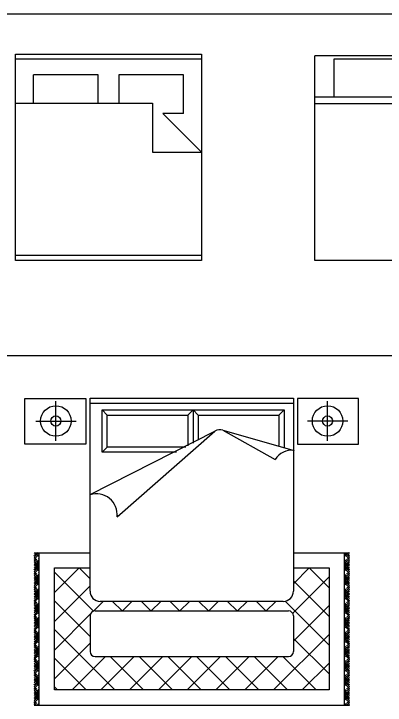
# Model space of a CAD drawing. Header units: millimetres. Extents: x 1787 to 68324, y 1435 to 30835.
# Drawn here: x 9544 to 13195, y 14140 to 20942 of the extents above; entities that cross this region are included whole.
import ezdxf

# ---------------------------------------------------------------- set-up
doc = ezdxf.new("R2010")
doc.units = ezdxf.units.MM
doc.layers.add('www.cad-blocks.net', color=7, linetype='Continuous')

# ---------------------------------------------------------------- blocks, each defined once
blk = doc.blocks.new('A$C4CB008C5')
for p, q in [((0, 3.0188), (0.6, 3.0188)), ((0, 2.5688), (0, 3.0188)), ((0.6, 3.0188), (0.6, 2.5688)), ((0.6397, 1.1213), (0.6397, 3.0213)), ((0.6397, 3.0213), (2.6397, 3.0213)), ((2.6397, 3.0213), (2.6397, 1.1213)), ((3.2794, 3.0188), (2.6794, 3.0188)), ((2.6794, 3.0188), (2.6794, 2.5688)), ((3.2794, 2.5688), (3.2794, 3.0188)), ((0.3042, 2.5999), (0.3042, 2.9921)), ((0.6397, 2.9713), (2.6397, 2.9713)), ((2.9753, 2.5999), (2.9753, 2.9921)), ((0.7588, 2.9048), (2.5468, 2.9048)), ((0.7588, 2.4886), (0.7588, 2.9048)), ((0.7588, 2.9048), (0.8088, 2.8548)), ((1.6028, 2.8548), (1.6528, 2.9048)), ((1.6528, 2.9048), (1.6528, 2.5791)), ((1.6528, 2.9048), (1.7028, 2.8548)), ((2.4968, 2.8548), (2.5468, 2.9048)), ((2.5468, 2.9048), (2.5468, 2.5398)), ((0.1057, 2.796), (0.5033, 2.796)), ((0.8088, 2.8548), (1.6028, 2.8548)), ((0.8088, 2.5386), (0.8088, 2.8548)), ((1.6028, 2.8548), (1.6028, 2.5513)), ((1.7028, 2.8548), (1.7028, 2.6069)), ((1.7028, 2.8548), (2.4968, 2.8548)), ((2.4968, 2.8548), (2.4968, 2.5563)), ((3.1738, 2.796), (2.7761, 2.796)), ((0.6397, 2.0713), (1.866, 2.6977)), ((0.9063, 1.8539), (1.866, 2.6977)), ((1.946, 2.7052), (2.6461, 2.507)), ((1.946, 2.7052), (2.4598, 2.4178)), ((0.6, 2.5688), (0, 2.5688)), ((0.8088, 2.5386), (0.7588, 2.4886)), ((1.58, 2.5386), (0.8088, 2.5386)), ((2.6794, 2.5688), (3.2794, 2.5688)), ((1.4901, 2.4886), (0.7588, 2.4886)), ((0.9071, 1.8666), (0.9192, 1.8666)), ((0.0897, 1.5), (0.6397, 1.5)), ((0.0897, 1.491), (0.0987, 1.5)), ((0.0897, 1.4733), (0.1164, 1.5)), ((0.0897, 1.4557), (0.1341, 1.5)), ((0.1397, 1.4778), (0.1175, 1.5)), ((0.1397, 1.4955), (0.1352, 1.5)), ((0.1397, 0), (0.1397, 1.5)), ((2.6397, 1.5), (3.1897, 1.5)), ((3.1397, 1.4955), (3.1442, 1.5)), ((3.1397, 1.4778), (3.1619, 1.5)), ((3.1397, 1.5), (3.1397, 0)), ((3.1897, 1.4557), (3.1454, 1.5)), ((3.1897, 1.4733), (3.163, 1.5)), ((3.1897, 1.491), (3.1807, 1.5)), ((0.0904, 1.4741), (0.0897, 1.4748)), ((0.0897, 1.438), (0.1258, 1.4741)), ((0.117, 1.4299), (0.0897, 1.4571)), ((0.1397, 1.3894), (0.0897, 1.4394)), ((0.0897, 1.4203), (0.0993, 1.4299)), ((0.1397, 1.4602), (0.1081, 1.4917)), ((0.117, 1.4122), (0.1397, 1.4349)), ((0.1397, 1.4425), (0.1346, 1.4475)), ((3.1397, 1.4602), (3.1713, 1.4917)), ((3.1397, 1.4425), (3.1448, 1.4475)), ((3.1397, 1.3894), (3.1897, 1.4394)), ((3.1625, 1.4122), (3.1397, 1.4349)), ((3.1897, 1.438), (3.1536, 1.4741)), ((3.1625, 1.4299), (3.1897, 1.4571)), ((3.1897, 1.4203), (3.1801, 1.4299)), ((3.189, 1.4741), (3.1897, 1.4748)), ((0.1397, 1.3718), (0.0897, 1.4218)), ((0.1397, 1.3541), (0.0897, 1.4041)), ((0.0897, 1.3496), (0.1397, 1.3996)), ((0.1397, 1.3364), (0.0897, 1.3864)), ((0.0897, 1.3319), (0.1397, 1.3819)), ((0.0897, 1.3142), (0.1397, 1.3642)), ((0.0904, 1.368), (0.1397, 1.4173)), ((3.1397, 1.3718), (3.1897, 1.4218)), ((3.189, 1.368), (3.1397, 1.4173)), ((3.1397, 1.3541), (3.1897, 1.4041)), ((3.1897, 1.3496), (3.1397, 1.3996)), ((3.1397, 1.3364), (3.1897, 1.3864)), ((3.1897, 1.3319), (3.1397, 1.3819)), ((3.1897, 1.3142), (3.1397, 1.3642)), ((0.0904, 1.3326), (0.0897, 1.3334)), ((0.0897, 1.2966), (0.1258, 1.3326)), ((0.117, 1.2885), (0.0897, 1.3157)), ((0.1397, 1.248), (0.0897, 1.298)), ((0.1397, 1.3187), (0.1081, 1.3503)), ((0.117, 1.2708), (0.1397, 1.2935)), ((0.1397, 1.3011), (0.1346, 1.3061)), ((0.2897, 1.1076), (0.5321, 1.35)), ((0.2897, 0.15), (0.2897, 1.35)), ((0.2897, 1.35), (0.6397, 1.35)), ((0.6743, 0.9255), (0.2897, 1.3102)), ((0.6397, 1.243), (0.5327, 1.35)), ((2.6397, 1.1949), (2.7948, 1.35)), ((2.6397, 1.35), (2.9897, 1.35)), ((2.9897, 1.1557), (2.7955, 1.35)), ((2.9897, 1.35), (2.9897, 0.15)), ((3.1397, 1.3187), (3.1713, 1.3503)), ((3.1397, 1.3011), (3.1448, 1.3061)), ((3.1397, 1.248), (3.1897, 1.298)), ((3.1625, 1.2708), (3.1397, 1.2935)), ((3.1897, 1.2966), (3.1536, 1.3326)), ((3.1625, 1.2885), (3.1897, 1.3157)), ((3.189, 1.3326), (3.1897, 1.3334)), ((0.0897, 1.2789), (0.0993, 1.2885)), ((0.1397, 1.2303), (0.0897, 1.2803)), ((0.1397, 1.2127), (0.0897, 1.2627)), ((0.0897, 1.2082), (0.1397, 1.2582)), ((0.1397, 1.195), (0.0897, 1.245)), ((0.0897, 1.1905), (0.1397, 1.2405)), ((0.0904, 1.2266), (0.1397, 1.2758)), ((2.6321, 0.9045), (2.9897, 1.2621)), ((3.1397, 1.2303), (3.1897, 1.2803)), ((3.189, 1.2266), (3.1397, 1.2758)), ((3.1397, 1.2127), (3.1897, 1.2627)), ((3.1897, 1.2082), (3.1397, 1.2582)), ((3.1397, 1.195), (3.1897, 1.245)), ((3.1897, 1.1905), (3.1397, 1.2405)), ((3.1897, 1.2789), (3.1801, 1.2885)), ((0.0897, 1.1728), (0.1397, 1.2228)), ((0.0904, 1.1912), (0.0897, 1.192)), ((0.0897, 1.1551), (0.1258, 1.1912)), ((0.117, 1.147), (0.0897, 1.1743)), ((0.1397, 1.1066), (0.0897, 1.1566)), ((0.1397, 1.1773), (0.1081, 1.2089)), ((0.1397, 1.1596), (0.1346, 1.1647)), ((0.2897, 0.8248), (0.6397, 1.1748)), ((2.9897, 0.8729), (2.6397, 1.2229)), ((3.1897, 1.1728), (3.1397, 1.2228)), ((3.1397, 1.1773), (3.1713, 1.2089)), ((3.1397, 1.1596), (3.1448, 1.1647)), ((3.1397, 1.1066), (3.1897, 1.1566)), ((3.1897, 1.1551), (3.1536, 1.1912)), ((3.1625, 1.147), (3.1897, 1.1743)), ((3.189, 1.1912), (3.1897, 1.192)), ((0.0897, 1.1375), (0.0993, 1.147)), ((0.1397, 1.0889), (0.0897, 1.1389)), ((0.1397, 1.0712), (0.0897, 1.1212)), ((0.0897, 1.0667), (0.1397, 1.1167)), ((0.1397, 1.0536), (0.0897, 1.1036)), ((0.0897, 1.0491), (0.1397, 1.0991)), ((0.0904, 1.0852), (0.1397, 1.1344)), ((0.117, 1.1294), (0.1397, 1.1521)), ((3.1625, 1.1294), (3.1397, 1.1521)), ((3.1397, 1.0889), (3.1897, 1.1389)), ((3.189, 1.0852), (3.1397, 1.1344)), ((3.1397, 1.0712), (3.1897, 1.1212)), ((3.1897, 1.0667), (3.1397, 1.1167)), ((3.1397, 1.0536), (3.1897, 1.1036)), ((3.1897, 1.0491), (3.1397, 1.0991)), ((3.1897, 1.1375), (3.1801, 1.147)), ((0.0897, 1.0314), (0.1397, 1.0814)), ((0.0904, 1.0498), (0.0897, 1.0505)), ((0.0897, 1.0137), (0.1258, 1.0498)), ((0.117, 1.0056), (0.0897, 1.0329)), ((0.1397, 1.0359), (0.1081, 1.0675)), ((0.1397, 1.0182), (0.1346, 1.0233)), ((0.6397, 0.6773), (0.2897, 1.0273)), ((0.6727, 0.925), (0.769, 1.0213)), ((2.5397, 1.0213), (0.7397, 1.0213)), ((0.9548, 0.9279), (0.8614, 1.0213)), ((0.9585, 0.9279), (1.0519, 1.0213)), ((1.2376, 0.9279), (1.1443, 1.0213)), ((1.2414, 0.9279), (1.3347, 1.0213)), ((1.5205, 0.9279), (1.4271, 1.0213)), ((1.5242, 0.9279), (1.6176, 1.0213)), ((1.8033, 0.9279), (1.71, 1.0213)), ((1.8071, 0.9279), (1.9004, 1.0213)), ((2.0861, 0.9279), (1.9928, 1.0213)), ((2.0899, 0.9279), (2.1832, 1.0213)), ((2.369, 0.9279), (2.2757, 1.0213)), ((2.3727, 0.9279), (2.4661, 1.0213)), ((2.9897, 0.5901), (2.557, 1.0228)), ((3.1897, 1.0314), (3.1397, 1.0814)), ((3.1397, 1.0359), (3.1713, 1.0675)), ((3.1397, 1.0182), (3.1448, 1.0233)), ((3.1897, 1.0137), (3.1536, 1.0498)), ((3.1625, 1.0056), (3.1897, 1.0329)), ((3.189, 1.0498), (3.1897, 1.0505)), ((0.1397, 0.9652), (0.0897, 1.0152)), ((0.0897, 0.996), (0.0993, 1.0056)), ((0.1397, 0.9475), (0.0897, 0.9975)), ((0.1397, 0.9298), (0.0897, 0.9798)), ((0.0897, 0.9253), (0.1397, 0.9753)), ((0.1397, 0.9121), (0.0897, 0.9621)), ((0.0897, 0.9076), (0.1397, 0.9576)), ((0.0904, 0.9437), (0.1397, 0.993)), ((0.117, 0.9879), (0.1397, 1.0107)), ((2.6397, 0.6292), (2.9897, 0.9792)), ((3.1397, 0.9652), (3.1897, 1.0152)), ((3.1625, 0.9879), (3.1397, 1.0107)), ((3.1397, 0.9475), (3.1897, 0.9975)), ((3.189, 0.9437), (3.1397, 0.993)), ((3.1397, 0.9298), (3.1897, 0.9798)), ((3.1897, 0.9253), (3.1397, 0.9753)), ((3.1397, 0.9121), (3.1897, 0.9621)), ((3.1897, 0.9076), (3.1397, 0.9576)), ((3.1897, 0.996), (3.1801, 1.0056)), ((0.0897, 0.89), (0.1397, 0.94)), ((0.0904, 0.9084), (0.0897, 0.9091)), ((0.0897, 0.8723), (0.1258, 0.9084)), ((0.117, 0.8642), (0.0897, 0.8914)), ((0.1397, 0.8945), (0.1081, 0.9261)), ((0.2897, 0.542), (0.6427, 0.8949)), ((0.6897, 0.9279), (2.5897, 0.9279)), ((3.1897, 0.89), (3.1397, 0.94)), ((3.1397, 0.8945), (3.1713, 0.9261)), ((3.1897, 0.8723), (3.1536, 0.9084)), ((3.1625, 0.8642), (3.1897, 0.8914)), ((3.189, 0.9084), (3.1897, 0.9091)), ((0.1397, 0.8238), (0.0897, 0.8738)), ((0.0897, 0.8546), (0.0993, 0.8642)), ((0.1397, 0.8061), (0.0897, 0.8561)), ((0.1397, 0.7884), (0.0897, 0.8384)), ((0.0897, 0.7839), (0.1397, 0.8339)), ((0.1397, 0.7707), (0.0897, 0.8207)), ((0.0904, 0.8023), (0.1397, 0.8516)), ((0.117, 0.8465), (0.1397, 0.8693)), ((0.1397, 0.8768), (0.1346, 0.8819)), ((0.6397, 0.8779), (0.6397, 0.5279)), ((2.6397, 0.8779), (2.6397, 0.5279)), ((3.1397, 0.8768), (3.1448, 0.8819)), ((3.1397, 0.8238), (3.1897, 0.8738)), ((3.1625, 0.8465), (3.1397, 0.8693)), ((3.1397, 0.8061), (3.1897, 0.8561)), ((3.189, 0.8023), (3.1397, 0.8516)), ((3.1397, 0.7884), (3.1897, 0.8384)), ((3.1897, 0.7839), (3.1397, 0.8339)), ((3.1397, 0.7707), (3.1897, 0.8207)), ((3.1897, 0.8546), (3.1801, 0.8642)), ((0.0897, 0.7662), (0.1397, 0.8162)), ((0.0897, 0.7485), (0.1397, 0.7985)), ((0.0904, 0.767), (0.0897, 0.7677)), ((0.0897, 0.7309), (0.1258, 0.767)), ((0.117, 0.7228), (0.0897, 0.75)), ((0.1397, 0.7531), (0.1081, 0.7846)), ((3.1897, 0.7662), (3.1397, 0.8162)), ((3.1897, 0.7485), (3.1397, 0.7985)), ((3.1397, 0.7531), (3.1713, 0.7846)), ((3.1897, 0.7309), (3.1536, 0.767)), ((3.1625, 0.7228), (3.1897, 0.75)), ((3.189, 0.767), (3.1897, 0.7677)), ((0.1397, 0.6823), (0.0897, 0.7323)), ((0.0897, 0.7132), (0.0993, 0.7228)), ((0.1397, 0.6647), (0.0897, 0.7147)), ((0.1397, 0.647), (0.0897, 0.697)), ((0.0897, 0.6425), (0.1397, 0.6925)), ((0.0904, 0.6609), (0.1397, 0.7102)), ((0.117, 0.7051), (0.1397, 0.7278)), ((0.1397, 0.7354), (0.1346, 0.7404)), ((0.8842, 0.15), (0.2897, 0.7445)), ((2.4433, 0.15), (2.9897, 0.6964)), ((3.1397, 0.7354), (3.1448, 0.7404)), ((3.1397, 0.6823), (3.1897, 0.7323)), ((3.1625, 0.7051), (3.1397, 0.7278)), ((3.1397, 0.6647), (3.1897, 0.7147)), ((3.189, 0.6609), (3.1397, 0.7102)), ((3.1397, 0.647), (3.1897, 0.697)), ((3.1897, 0.6425), (3.1397, 0.6925)), ((3.1897, 0.7132), (3.1801, 0.7228)), ((0.1397, 0.6293), (0.0897, 0.6793)), ((0.0897, 0.6248), (0.1397, 0.6748)), ((0.0897, 0.6071), (0.1397, 0.6571)), ((0.0904, 0.6255), (0.0897, 0.6263)), ((0.0897, 0.5894), (0.1258, 0.6255)), ((0.1397, 0.6116), (0.1081, 0.6432)), ((2.9897, 0.3072), (2.6397, 0.6572)), ((3.1397, 0.6293), (3.1897, 0.6793)), ((3.1897, 0.6248), (3.1397, 0.6748)), ((3.1897, 0.6071), (3.1397, 0.6571)), ((3.1397, 0.6116), (3.1713, 0.6432)), ((3.1897, 0.5894), (3.1536, 0.6255)), ((3.189, 0.6255), (3.1897, 0.6263)), ((0.117, 0.5813), (0.0897, 0.6086)), ((0.1397, 0.5409), (0.0897, 0.5909)), ((0.0897, 0.5718), (0.0993, 0.5813)), ((0.1397, 0.5232), (0.0897, 0.5732)), ((0.1397, 0.5056), (0.0897, 0.5556)), ((0.0897, 0.5011), (0.1397, 0.5511)), ((0.0904, 0.5195), (0.1397, 0.5687)), ((0.117, 0.5637), (0.1397, 0.5864)), ((0.1397, 0.594), (0.1346, 0.599)), ((0.2897, 0.2591), (0.6397, 0.6091)), ((3.1397, 0.594), (3.1448, 0.599)), ((3.1397, 0.5409), (3.1897, 0.5909)), ((3.1625, 0.5637), (3.1397, 0.5864)), ((3.1397, 0.5232), (3.1897, 0.5732)), ((3.189, 0.5195), (3.1397, 0.5687)), ((3.1397, 0.5056), (3.1897, 0.5556)), ((3.1897, 0.5011), (3.1397, 0.5511)), ((3.1625, 0.5813), (3.1897, 0.6086)), ((3.1897, 0.5718), (3.1801, 0.5813)), ((0.1397, 0.4879), (0.0897, 0.5379)), ((0.0897, 0.4834), (0.1397, 0.5334)), ((0.0897, 0.4657), (0.1397, 0.5157)), ((0.0904, 0.4841), (0.0897, 0.4849)), ((0.0897, 0.448), (0.1258, 0.4841)), ((0.1397, 0.4702), (0.1081, 0.5018)), ((0.4634, 0.15), (0.7914, 0.4779)), ((0.6897, 0.4779), (2.5897, 0.4779)), ((0.7463, 0.15), (1.0742, 0.4779)), ((1.167, 0.15), (0.8391, 0.4779)), ((1.0291, 0.15), (1.3571, 0.4779)), ((1.4499, 0.15), (1.1219, 0.4779)), ((1.312, 0.15), (1.6399, 0.4779)), ((1.7327, 0.15), (1.4048, 0.4779)), ((1.5948, 0.15), (1.9227, 0.4779)), ((2.0156, 0.15), (1.6876, 0.4779)), ((1.8777, 0.15), (2.2056, 0.4779)), ((2.2984, 0.15), (1.9705, 0.4779)), ((2.1605, 0.15), (2.4884, 0.4779)), ((2.5812, 0.15), (2.2533, 0.4779)), ((2.8641, 0.15), (2.5361, 0.4779)), ((3.1397, 0.4879), (3.1897, 0.5379)), ((3.1897, 0.4834), (3.1397, 0.5334)), ((3.1897, 0.4657), (3.1397, 0.5157)), ((3.1397, 0.4702), (3.1713, 0.5018)), ((3.1897, 0.448), (3.1536, 0.4841)), ((3.189, 0.4841), (3.1897, 0.4849)), ((0.117, 0.4399), (0.0897, 0.4672)), ((0.1397, 0.3995), (0.0897, 0.4495)), ((0.0897, 0.4303), (0.0993, 0.4399)), ((0.1397, 0.3818), (0.0897, 0.4318)), ((0.1397, 0.3641), (0.0897, 0.4141)), ((0.0897, 0.3596), (0.1397, 0.4096)), ((0.0904, 0.3781), (0.1397, 0.4273)), ((0.117, 0.4222), (0.1397, 0.445)), ((0.1397, 0.4525), (0.1346, 0.4576)), ((0.6013, 0.15), (0.2897, 0.4616)), ((2.7262, 0.15), (2.9897, 0.4135)), ((3.1397, 0.4525), (3.1448, 0.4576)), ((3.1397, 0.3995), (3.1897, 0.4495)), ((3.1625, 0.4222), (3.1397, 0.445)), ((3.1397, 0.3818), (3.1897, 0.4318)), ((3.189, 0.3781), (3.1397, 0.4273)), ((3.1397, 0.3641), (3.1897, 0.4141)), ((3.1897, 0.3596), (3.1397, 0.4096)), ((3.1625, 0.4399), (3.1897, 0.4672)), ((3.1897, 0.4303), (3.1801, 0.4399)), ((0.1397, 0.3465), (0.0897, 0.3965)), ((0.0897, 0.342), (0.1397, 0.392)), ((0.0897, 0.3243), (0.1397, 0.3743)), ((0.0904, 0.3427), (0.0897, 0.3434)), ((0.0897, 0.3066), (0.1258, 0.3427)), ((0.1397, 0.3288), (0.1081, 0.3604)), ((3.1397, 0.3465), (3.1897, 0.3965)), ((3.1897, 0.342), (3.1397, 0.392)), ((3.1897, 0.3243), (3.1397, 0.3743)), ((3.1397, 0.3288), (3.1713, 0.3604)), ((3.1897, 0.3066), (3.1536, 0.3427)), ((3.189, 0.3427), (3.1897, 0.3434)), ((0.117, 0.2985), (0.0897, 0.3258)), ((0.1397, 0.2581), (0.0897, 0.3081)), ((0.0897, 0.2889), (0.0993, 0.2985)), ((0.1397, 0.2404), (0.0897, 0.2904)), ((0.1397, 0.2227), (0.0897, 0.2727)), ((0.0904, 0.2366), (0.1397, 0.2859)), ((0.117, 0.2808), (0.1397, 0.3036)), ((0.1397, 0.3111), (0.1346, 0.3162)), ((3.1397, 0.3111), (3.1448, 0.3162)), ((3.1397, 0.2581), (3.1897, 0.3081)), ((3.1625, 0.2808), (3.1397, 0.3036)), ((3.1397, 0.2404), (3.1897, 0.2904)), ((3.189, 0.2366), (3.1397, 0.2859)), ((3.1397, 0.2227), (3.1897, 0.2727)), ((3.1625, 0.2985), (3.1897, 0.3258)), ((3.1897, 0.2889), (3.1801, 0.2985)), ((0.0897, 0.2182), (0.1397, 0.2682)), ((0.1397, 0.205), (0.0897, 0.255)), ((0.0897, 0.2005), (0.1397, 0.2505)), ((0.0897, 0.1829), (0.1397, 0.2329)), ((0.1397, 0.1874), (0.1081, 0.219)), ((3.1897, 0.2182), (3.1397, 0.2682)), ((3.1397, 0.205), (3.1897, 0.255)), ((3.1897, 0.2005), (3.1397, 0.2505)), ((3.1897, 0.1829), (3.1397, 0.2329)), ((3.1397, 0.1874), (3.1713, 0.219)), ((0.0904, 0.2013), (0.0897, 0.202)), ((0.0897, 0.1652), (0.1258, 0.2013)), ((0.117, 0.1571), (0.0897, 0.1843)), ((0.1397, 0.1167), (0.0897, 0.1667)), ((0.0897, 0.1475), (0.0993, 0.1571)), ((0.1397, 0.099), (0.0897, 0.149)), ((0.0904, 0.0952), (0.1397, 0.1445)), ((0.117, 0.1394), (0.1397, 0.1621)), ((0.1397, 0.1697), (0.1346, 0.1748)), ((0.3185, 0.15), (0.2897, 0.1788)), ((2.9897, 0.15), (0.2897, 0.15)), ((3.1397, 0.1697), (3.1448, 0.1748)), ((3.1397, 0.1167), (3.1897, 0.1667)), ((3.1625, 0.1394), (3.1397, 0.1621)), ((3.1397, 0.099), (3.1897, 0.149)), ((3.189, 0.0952), (3.1397, 0.1445)), ((3.1897, 0.1652), (3.1536, 0.2013)), ((3.1625, 0.1571), (3.1897, 0.1843)), ((3.1897, 0.1475), (3.1801, 0.1571)), ((3.189, 0.2013), (3.1897, 0.202)), ((0.1397, 0.0813), (0.0897, 0.1313)), ((0.0897, 0.0768), (0.1397, 0.1268)), ((0.1397, 0.0636), (0.0897, 0.1136)), ((0.0897, 0.0591), (0.1397, 0.1091)), ((0.0897, 0.0414), (0.1397, 0.0914)), ((0.1397, 0.0459), (0.1081, 0.0775)), ((3.1397, 0.0813), (3.1897, 0.1313)), ((3.1897, 0.0768), (3.1397, 0.1268)), ((3.1397, 0.0636), (3.1897, 0.1136)), ((3.1897, 0.0591), (3.1397, 0.1091)), ((3.1897, 0.0414), (3.1397, 0.0914)), ((3.1397, 0.0459), (3.1713, 0.0775)), ((0.0904, 0.0599), (0.0897, 0.0606)), ((0.0897, 0.0238), (0.1258, 0.0599)), ((0.117, 0.0157), (0.0897, 0.0429)), ((0.1149, 0), (0.0897, 0.0252)), ((0.0897, 0.0061), (0.0993, 0.0157)), ((0.0973, 0), (0.0897, 0.0076)), ((0.119, 0), (0.1397, 0.0207)), ((0.1397, 0.0283), (0.1346, 0.0333)), ((0.1367, 0), (0.1397, 0.0031)), ((3.1397, 0.0283), (3.1448, 0.0333)), ((3.1604, 0), (3.1397, 0.0207)), ((3.1428, 0), (3.1397, 0.0031)), ((3.1897, 0.0238), (3.1536, 0.0599)), ((3.1625, 0.0157), (3.1897, 0.0429)), ((3.1645, 0), (3.1897, 0.0252)), ((3.1897, 0.0061), (3.1801, 0.0157)), ((3.1822, 0), (3.1897, 0.0076)), ((3.189, 0.0599), (3.1897, 0.0606)), ((0.0897, 0), (3.1897, 0))]:
    blk.add_line(p, q)
for centre, radius in [((0.3042, 2.796), 0.15), ((2.9753, 2.796), 0.15), ((0.3042, 2.796), 0.05), ((2.9753, 2.796), 0.05)]:
    blk.add_circle(centre, radius)
for centre, radius, start, end in [((1.9146, 2.6103), 0.1, 71.72145, 119.07986), ((2.626, 2.3098), 0.1982, 84.17255, 146.98891), ((0.7002, 1.8733), 0.207, 354.64216, 106.97752), ((0.7397, 1.1213), 0.1, 180, 270), ((2.5397, 1.1213), 0.1, 270, 0), ((0.6897, 0.8779), 0.05, 90, 180), ((2.5897, 0.8779), 0.05, 0, 90), ((0.6897, 0.5279), 0.05, 180, 270), ((2.5897, 0.5279), 0.05, 270, 0)]:
    blk.add_arc(centre, radius, start, end)
blk = doc.blocks.new('KING-00')
for p, q in [((-0.8967, -0.947), (-0.8967, 0.8818)), ((0.6019, 0.8818), (0.6019, -0.4644)), ((1.0337, -0.947), (1.0337, 0.8818)), ((0.6019, 0.704), (0.8813, 0.704)), ((0.8813, 0.069), (0.8813, 0.704)), ((0.6019, 0.069), (0.8813, 0.069)), ((0.8813, -0.1342), (0.6019, -0.1342)), ((0.8813, -0.7692), (0.8813, -0.1342)), ((0.1193, -0.4644), (0.1193, -0.947)), ((0.6019, -0.4644), (0.1193, -0.4644)), ((0.1193, -0.947), (0.5003, -0.566)), ((0.5003, -0.7692), (0.5003, -0.566)), ((0.5003, -0.7692), (0.8813, -0.7692))]:
    blk.add_line(p, q)
blk.add_lwpolyline([(-0.9475, -0.947), (-0.9475, 0.8818), (1.0845, 0.8818), (1.0845, -0.947)], close=True)
blk = doc.blocks.new('CAMAKING')
for points in [[(0.8635, 0), (-0.8635, 0)], [(-0.8635, -2.0147), (-0.8635, 0)], [(0.8635, 0), (0.8635, -2.0147)], [(-0.6723, -0.4077), (-0.6723, -0.0281)], [(-0.6723, -0.0281), (-0.0328, -0.0281)], [(-0.0328, -0.0281), (-0.0328, -0.4077)], [(0.6716, -0.027), (0.0319, -0.027)], [(0.0319, -0.027), (0.0319, -0.4077)], [(0.6716, -0.4686), (0.6716, -0.027)], [(0.3645, -0.4056), (-0.8635, -0.4056)], [(0.8635, -0.857), (0.3645, -0.4056)], [(0.3645, -0.4702), (0.3645, -0.4056)], [(-0.8635, -0.4702), (0.3645, -0.4702)], [(0.3645, -0.4702), (0.3645, -0.857)], [(0.4362, -0.4686), (0.6716, -0.4686)], [(0.3645, -0.857), (0.8635, -0.857)], [(0.8635, -2.0147), (-0.8635, -2.0147)]]:
    blk.add_lwpolyline(points)
blk = doc.blocks.new('format')
at = {"color": 155, "true_color": 0x546d8e}
for p, q in [((47364.4, 30425.3), (110172.9, 30425.3)), ((47364.4, 27062.5), (110172.9, 27062.5))]:
    blk.add_line(p, q, dxfattribs=at)

msp = doc.modelspace()

# ---------------------------------------------------------------- block references
at = {"xscale": 1000, "yscale": 1000, "zscale": 1000, "rotation": 90}
msp.add_blockref('KING-00', (10442.9, 19461.8), dxfattribs=at)
at = {"xscale": 1000, "yscale": 1000, "zscale": 1000}
for name, p in [('CAMAKING', (13366.7, 20529)), ('A$C4CB008C5', (9653.5, 14139.8))]:
    msp.add_blockref(name, p, dxfattribs=at)
at = {"layer": 'www.cad-blocks.net'}
msp.add_blockref('format', (-41848.5, -9482.9), dxfattribs=at)

doc.saveas('drawing.dxf')
